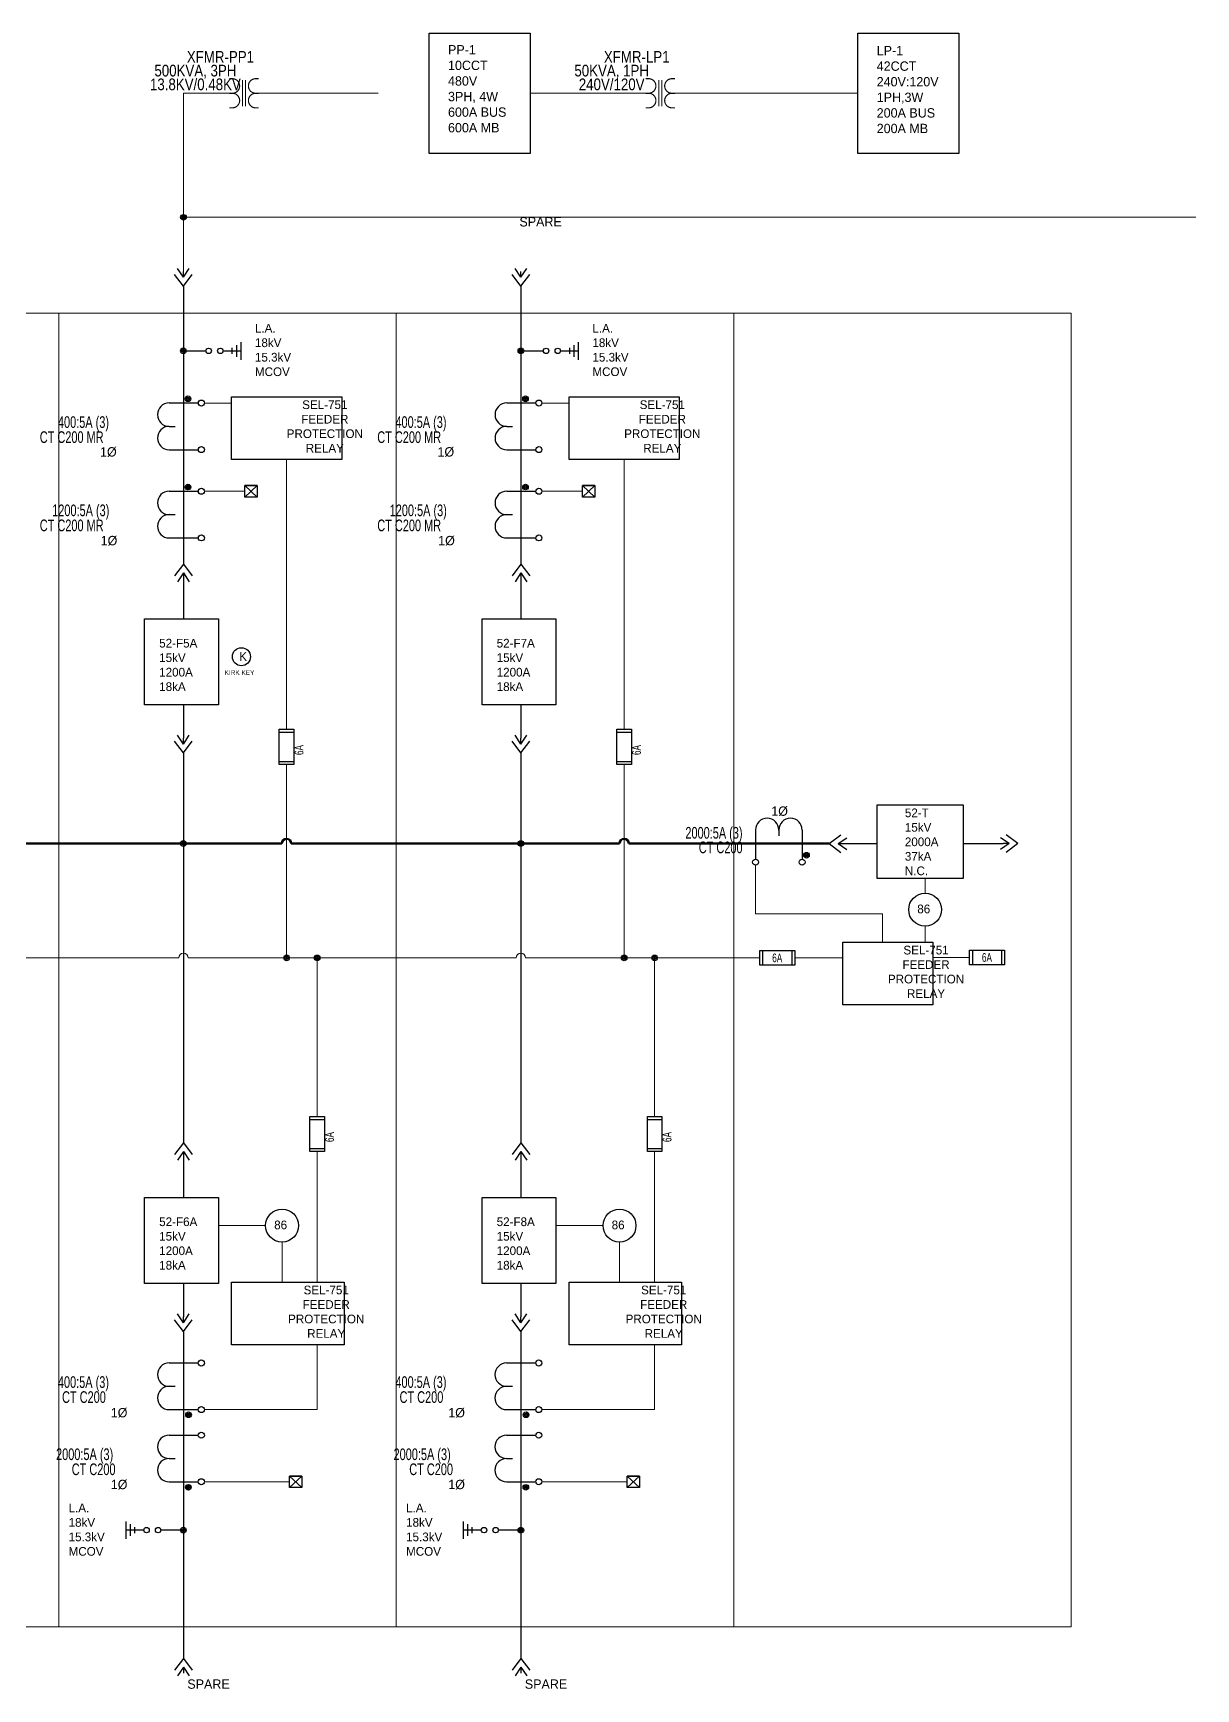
# Model space of a CAD drawing. Header units: metres. Extents: x 0 to 23.2, y 2.7 to 21.3.
# Drawn here: x 10.8 to 23.24, y 3.57 to 21.28 of the extents above; entities that cross this region are included whole.
import ezdxf
from ezdxf.enums import TextEntityAlignment as Align

# ---------------------------------------------------------------- set-up
doc = ezdxf.new("R2010")
doc.units = ezdxf.units.M
doc.header["$LTSCALE"] = 0.15
for name, color, linetype, lineweight in [('SLD_BUS', 5, 'Continuous', 50), ('SLD_CONTROL', 7, 'Continuous', 13), ('SLD_CUBICLE', 8, 'Continuous', 13), ('SLD_SYMS', 7, 'Continuous', 25), ('SLD_TEXT', 7, 'Continuous', 13), ('SLD_WIRE', 7, 'Continuous', 25)]:
    doc.layers.add(name, color=color, linetype=linetype, lineweight=lineweight)
doc.styles.add('WD', font='txt')

# ---------------------------------------------------------------- blocks, each defined once
blk = doc.blocks.new('WDDOT')
for radius in [0.03, 0.0187, 0.00929]:
    blk.add_circle((0, 0), radius)
blk = doc.blocks.new('VCN1PJ')
for p, q in [((0, 0.062), (-0.094, -0.062)), ((0, 0.062), (0.094, -0.062)), ((0, -0.031), (-0.062, -0.125)), ((0, -0.031), (0.062, -0.125)), ((0, -0.031), (0, -0.094))]:
    blk.add_line(p, q)
at = {"style": 'WD', "width": 0.7}
for tag, p in [('INST', (0.229, 0.85)), ('LOC', (-0.062, 0.68)), ('DESC1', (-0.062, 0.511)), ('DESC2', (-0.062, 0.354))]:
    blk.add_attdef(tag, text='', height=0.125, dxfattribs=at).set_placement(p, align=Align.RIGHT)
at = {"style": 'WD'}
blk.add_attdef('TAG1', text='', height=0.125, dxfattribs=at).set_placement((-0.062, 0.094), align=Align.RIGHT)
at = {"linetype": 'Continuous', "style": 'WD', "flags": 8}
blk.add_attdef('TERM02', (0.047, 0.062), '', height=0.125, dxfattribs=at)
at = {"style": 'WD'}
for tag, p, height, flags in [('WDBLKNAM', (-0.132, 0.045), 0.01, 9), ('FAMILY', (-0.132, 0.064), 0.01, 9), ('X2TERM02', (0, 0.062), 0.0125, 1), ('X2TERMDESC02', (0.026, 0.042), 0.01, 1), ('X8TERM01', (0, -0.094), 0.0125, 1), ('X8TERMDESC01', (0.013, -0.115), 0.01, 1)]:
    blk.add_attdef(tag, p, '', height=height, dxfattribs=dict(at, flags=flags))
at = {"linetype": 'Continuous', "style": 'WD', "flags": 9}
for tag, p in [('MFG', (-0.109, 0)), ('CAT', (-0.107, 0.019)), ('ASSYCODE', (-0.109, -0.014))]:
    blk.add_attdef(tag, text='', height=0.01, dxfattribs=at).set_placement(p, align=Align.CENTER)
at = {"style": 'WD'}
for tag, p in [('X4LINK', (-0.125, -0.062)), ('X1LINK', (0.125, -0.062))]:
    blk.add_attdef(tag, p, '', height=0.01, dxfattribs=at)
at = {"linetype": 'Continuous', "style": 'WD', "flags": 8}
blk.add_attdef('TERM01', text='', height=0.125, dxfattribs=at).set_placement((0.047, -0.156), align=Align.TOP_LEFT)
blk = doc.blocks.new('HGND2')
for p, q in [((0, 0.09375), (0, -0.09375)), ((0.046875, 0.0625), (0.046875, -0.0625)), ((0.09375, 0.03125), (0.09375, -0.03125))]:
    blk.add_line(p, q)
at = {"style": 'WD', "flags": 1}
blk.add_attdef('X4TERM01', (0, 0), '', height=0.01, dxfattribs=at)
blk = doc.blocks.new('VXF1CT')
for p, q in [((-0.344, 0.25), (-0.032, 0.25)), ((-0.344, 0), (-0.281, 0)), ((-0.344, -0.25), (-0.032, -0.25))]:
    blk.add_line(p, q)
for centre in [(0, 0.249), (0, -0.249)]:
    blk.add_circle(centre, 0.0322)
for centre in [(-0.344, 0.125), (-0.344, -0.125)]:
    blk.add_arc(centre, 0.125, 90, 270)
at = {"linetype": 'Continuous', "style": 'WD', "flags": 8}
for tag, p in [('TERM02', (-0.045, 0.267)), ('TERM01', (-0.055, -0.231))]:
    blk.add_attdef(tag, text='', height=0.125, dxfattribs=at).set_placement(p, align=Align.RIGHT)
at = {"style": 'WD'}
for tag, p, height, flags in [('FAMILY', (-0.196, 0.191), 0.01, 9), ('X2TERM02', (0, 0.281), 0.0125, 1), ('X1TERM02', (0.032, 0.249), 0.0125, 1), ('X8TERM01', (0, -0.283), 0.0125, 1), ('X1TERM01', (0.032, -0.251), 0.0125, 1)]:
    blk.add_attdef(tag, p, '', height=height, dxfattribs=dict(at, flags=flags))
blk.add_attdef('TYPE', text='', height=0.125, dxfattribs=at).set_placement((-0.047, -0.047), align=Align.CENTER)
at = {"linetype": 'Continuous', "style": 'WD', "flags": 9}
for tag, p in [('ASSYCODE', (-0.171, 0.119)), ('MFG', (-0.173, 0.143)), ('CAT', (-0.171, 0.162))]:
    blk.add_attdef(tag, text='', height=0.01, dxfattribs=at).set_placement(p, align=Align.CENTER)
at = {"style": 'WD'}
blk.add_attdef('TAG1', (0.281, 0.031), '', height=0.125, dxfattribs=at)
at = {"style": 'WD', "width": 0.7}
blk.add_attdef('RATING1', (0.281, -0.125), '', height=0.125, dxfattribs=at)
for tag, p in [('INST', (-0.227, -0.422)), ('LOC', (-0.201, -0.601)), ('DESC1', (-0.201, -0.757)), ('DESC2', (-0.201, -0.914))]:
    blk.add_attdef(tag, text='', height=0.125, dxfattribs=at).set_placement(p, align=Align.CENTER)
blk = doc.blocks.new('VFU1')
for p, q in [((-0.078, -0.188), (-0.078, 0.188)), ((-0.078, 0.188), (0.078, 0.188)), ((0.078, 0.188), (0.078, -0.188)), ((-0.078, 0.156), (0.078, 0.156)), ((-0.078, -0.156), (0.078, -0.156)), ((0.078, -0.188), (-0.078, -0.188))]:
    blk.add_line(p, q)
at = {"linetype": 'Continuous', "style": 'WD'}
for tag, height, flags, p in [('TERM01', 0.0625, 8, (-0.055, 0.207)), ('MFG', 0.01, 9, (-0.08, -0.088)), ('CAT', 0.01, 9, (-0.08, -0.073))]:
    blk.add_attdef(tag, text='', height=height, dxfattribs=dict(at, flags=flags)).set_placement(p, align=Align.RIGHT)
at = {"style": 'WD', "width": 0.7}
blk.add_attdef('RATING1', text='', height=0.0938, rotation=90, dxfattribs=at).set_placement((0, 0), align=Align.MIDDLE_CENTER)
at = {"color": 7, "style": 'WD', "flags": 1}
for tag, p in [('X2TERM01', (0, 0.188)), ('X8TERM02', (0, -0.188))]:
    blk.add_attdef(tag, p, '', height=0.0109, dxfattribs=at)
at = {"style": 'WD'}
for tag, p, height, width in [('INST', (0.281, 0.163), 0.0625, 0.7), ('TAG1', (0.158, -0.061), 0.109, 0.9), ('LOC', (0.281, 0.078), 0.0625, 0.7), ('DESC1', (0.281, -0.196), 0.0625, 0.7), ('DESC2', (0.281, -0.29), 0.0625, 0.7), ('DESC3', (0.281, -0.375), 0.0625, 0.7)]:
    blk.add_attdef(tag, p, '', height=height, dxfattribs=dict(at, width=width))
at = {"color": 7, "style": 'WD'}
for tag, p in [('X4LINK', (-0.125, 0)), ('X1LINK', (0.141, 0))]:
    blk.add_attdef(tag, p, '', height=0.01, dxfattribs=at)
at = {"linetype": 'Continuous', "style": 'WD', "flags": 9}
blk.add_attdef('ASSYCODE', text='', height=0.01, dxfattribs=at).set_placement((-0.098, -0.108), align=Align.CENTER)
at = {"style": 'WD', "flags": 9}
blk.add_attdef('FAMILY', text='', height=0.01, dxfattribs=at).set_placement((-0.08, -0.036), align=Align.RIGHT)
at = {"linetype": 'Continuous', "style": 'WD', "flags": 8}
blk.add_attdef('TERM02', text='', height=0.0625, dxfattribs=at).set_placement((-0.041, -0.213), align=Align.TOP_RIGHT)
blk = doc.blocks.new('HXF1T1_1-')
for points in [[(-0.156, 0, 0.0125, 0.0125, 0), (-0.126, 0, 0.0125, 0.0125, 1.005682), (-0.125, 0.156, 0, 0, 0)], [(0.156, 0, 0.0125, 0.0125, 0), (0.124, 0, 0.0125, 0.0125, 0.994377), (0.125, -0.156, 0, 0, 0)]]:
    blk.add_lwpolyline(points, format="xyseb")
at = {"const_width": 0.0125}
for points in [[(-0.156, 0.156), (-0.125, 0.156)], [(-0.016, -0.141), (-0.016, 0.141)], [(0.016, -0.141), (0.016, 0.141)], [(0.156, 0.156), (0.125, 0.156)], [(-0.156, -0.156), (-0.125, -0.156)], [(0.156, -0.156), (0.125, -0.156)]]:
    blk.add_lwpolyline(points, dxfattribs=at)
for points in [[(-0.125, -0.156, 1.000009), (-0.125, 0)], [(0.125, 0.156, 1.000009), (0.125, 0)]]:
    blk.add_lwpolyline(points, format="xyb", dxfattribs=at)
at = {"style": 'WD', "width": 0.85}
for tag, p in [('INST', (-0.012, 0.592)), ('LOC', (-0.012, 0.42)), ('TAG1', (-0.01, 0.25)), ('RATING1', (-0.01, -0.344)), ('RATING2', (-0.01, -0.516)), ('DESC1', (-0.01, -0.687)), ('DESC2', (-0.01, -0.859)), ('DESC3', (-0.01, -1.031))]:
    blk.add_attdef(tag, text='', height=0.125, dxfattribs=at).set_placement(p, align=Align.CENTER)
at = {"style": 'WD', "flags": 9}
blk.add_attdef('WDTYPE', text='', height=0.01, dxfattribs=at).set_placement((-0.221, 0.075), align=Align.RIGHT)
at = {"color": 7, "style": 'WD', "flags": 1}
for tag, p in [('X4TERM01', (-0.156, 0)), ('X1TERM02', (0.156, 0))]:
    blk.add_attdef(tag, p, '', height=0.0125, dxfattribs=at)
at = {"style": 'WD'}
for tag, p in [('X2LINK', (0, 0.156)), ('X8LINK', (0, -0.172))]:
    blk.add_attdef(tag, p, '', height=0.01, dxfattribs=at)
at = {"linetype": 'Continuous', "style": 'WD', "flags": 9}
for tag, p in [('ASSYCODE', (0.219, 0.062)), ('MFG', (0.228, 0.089)), ('CAT', (0.23, 0.108))]:
    blk.add_attdef(tag, text='', height=0.01, dxfattribs=at).set_placement(p, align=Align.CENTER)
at = {"style": 'WD', "flags": 9}
for tag, p in [('FAMILY', (0.206, 0.131)), ('CONTACT', (0.206, 0.04))]:
    blk.add_attdef(tag, p, '', height=0.01, dxfattribs=at)
at = {"linetype": 'Continuous', "style": 'WD', "flags": 8}
blk.add_attdef('TERM01', text='', height=0.125, dxfattribs=at).set_placement((-0.229, -0.031), align=Align.TOP_RIGHT)
blk.add_attdef('TERM02', text='', height=0.125, dxfattribs=at).set_placement((0.208, -0.031), align=Align.TOP_LEFT)
blk = doc.blocks.new('HXF1CT')
for p, q in [((-0.25, 0.344), (-0.25, 0.032)), ((0, 0.344), (0, 0.281)), ((0.25, 0.344), (0.25, 0.032))]:
    blk.add_line(p, q)
for centre in [(-0.249, 0), (0.249, 0)]:
    blk.add_circle(centre, 0.0322)
for centre in [(-0.125, 0.344), (0.125, 0.344)]:
    blk.add_arc(centre, 0.125, 0, 180)
at = {"style": 'WD', "width": 0.7}
for tag, p in [('INST', (-0.388, 0.577)), ('LOC', (-0.388, 0.408)), ('DESC1', (-0.388, 0.252)), ('DESC2', (-0.388, 0.095))]:
    blk.add_attdef(tag, text='', height=0.125, dxfattribs=at).set_placement(p, align=Align.RIGHT)
at = {"style": 'WD'}
blk.add_attdef('TYPE', text='', height=0.125, dxfattribs=at).set_placement((0, 0.125), align=Align.CENTER)
for tag, p, height, flags in [('FAMILY', (0.304, 0.191), 0.01, 9), ('X4TERM01', (-0.281, 0), 0.0125, 1), ('X1TERM02', (0.281, 0), 0.0125, 1), ('X8TERM01', (-0.249, -0.032), 0.0125, 1), ('X8TERM02', (0.249, -0.032), 0.0125, 1)]:
    blk.add_attdef(tag, p, '', height=height, dxfattribs=dict(at, flags=flags))
blk.add_attdef('TAG1', (0.368, 0.188), '', height=0.125, dxfattribs=at)
at = {"linetype": 'Continuous', "style": 'WD', "flags": 9}
for tag, p in [('ASSYCODE', (0.328, 0.125)), ('MFG', (0.327, 0.143)), ('CAT', (0.329, 0.162))]:
    blk.add_attdef(tag, text='', height=0.01, dxfattribs=at).set_placement(p, align=Align.CENTER)
at = {"style": 'WD', "width": 0.7}
blk.add_attdef('RATING1', (0.368, 0.031), '', height=0.125, dxfattribs=at)
at = {"linetype": 'Continuous', "style": 'WD', "flags": 8}
for tag, p in [('TERM01', (-0.188, -0.031)), ('TERM02', (0.328, -0.031))]:
    blk.add_attdef(tag, text='', height=0.125, dxfattribs=at).set_placement(p, align=Align.TOP_LEFT)
blk = doc.blocks.new('HFU1')
for p, q in [((-0.188, -0.078), (-0.188, 0.078)), ((-0.188, 0.078), (0.188, 0.078)), ((-0.156, 0.078), (-0.156, -0.078)), ((0.156, 0.078), (0.156, -0.078)), ((0.188, 0.078), (0.188, -0.078)), ((0.188, -0.078), (-0.188, -0.078))]:
    blk.add_line(p, q)
at = {"style": 'WD', "width": 0.7}
for tag, p in [('INST', (0, 0.366)), ('LOC', (0, 0.281)), ('DESC1', (0.008, -0.228)), ('DESC2', (0.008, -0.322)), ('DESC3', (0.008, -0.406))]:
    blk.add_attdef(tag, text='', height=0.0625, dxfattribs=at).set_placement(p, align=Align.CENTER)
at = {"style": 'WD'}
blk.add_attdef('TAG1', text='', height=0.109, dxfattribs=at).set_placement((0, 0.125), align=Align.CENTER)
at = {"linetype": 'Continuous', "style": 'WD', "flags": 9}
for tag, p in [('ASSYCODE', (0.157, 0.251)), ('MFG', (0.156, 0.083)), ('CAT', (0.156, 0.102))]:
    blk.add_attdef(tag, text='', height=0.01, dxfattribs=at).set_placement(p, align=Align.CENTER)
at = {"style": 'WD'}
for tag, p, height, flags in [('X4TERM01', (-0.188, 0), 0.0109, 1), ('FAMILY', (0.129, 0.108), 0.01, 9), ('X1TERM02', (0.188, 0), 0.0109, 1)]:
    blk.add_attdef(tag, p, '', height=height, dxfattribs=dict(at, flags=flags))
at = {"style": 'WD', "width": 0.7}
blk.add_attdef('RATING1', text='', height=0.0938, dxfattribs=at).set_placement((0, 0), align=Align.MIDDLE_CENTER)
at = {"style": 'WD'}
for tag, p in [('X2LINK', (0, 0.109)), ('X8LINK', (0, -0.109))]:
    blk.add_attdef(tag, p, '', height=0.01, dxfattribs=at)
at = {"linetype": 'Continuous', "style": 'WD', "flags": 8}
blk.add_attdef('TERM01', text='', height=0.0625, dxfattribs=at).set_placement((-0.25, -0.016), align=Align.TOP_RIGHT)
blk.add_attdef('TERM02', text='', height=0.0625, dxfattribs=at).set_placement((0.25, -0.016), align=Align.TOP_LEFT)

msp = doc.modelspace()

# ---------------------------------------------------------------- linework, layer by layer
at = {"layer": 'SLD_BUS'}
for p, q in [((9.951, 12.609), (13.461, 12.609)), ((13.561, 12.609), (17.071, 12.609)), ((17.171, 12.609), (19.316, 12.609))]:
    msp.add_line(p, q, dxfattribs=at)
for centre in [(13.511, 12.609), (17.121, 12.609)]:
    msp.add_arc(centre, 0.05, 0, 180, dxfattribs=at)
at = {"layer": 'SLD_CONTROL'}
for p, q in [((12.4074, 18.68), (12.4074, 20.6361)), ((12.4074, 20.6361), (12.8992, 20.6361)), ((13.2117, 20.6351), (14.4916, 20.6351)), ((16.1148, 20.6351), (17.3519, 20.6351)), ((17.6644, 20.6351), (19.1654, 20.6351)), ((18.119, 20.635), (19.62, 20.635)), ((12.407, 19.3084), (23.237, 19.3084)), ((12.631, 17.321), (12.922, 17.321)), ((16.241, 17.321), (16.532, 17.321)), ((13.511, 13.83), (13.511, 16.716)), ((17.121, 13.83), (17.121, 16.716)), ((12.631, 16.377), (13.065, 16.377)), ((16.241, 16.377), (16.675, 16.377)), ((13.511, 11.386), (13.511, 13.455)), ((17.121, 11.386), (17.121, 13.455)), ((18.527, 11.856), (18.527, 12.377)), ((20.341, 12.078), (20.341, 12.234)), ((19.885, 11.856), (18.527, 11.856)), ((19.885, 11.555), (19.885, 11.856)), ((20.341, 11.726), (20.341, 11.555)), ((8.847, 11.386), (12.357, 11.386)), ((12.457, 11.386), (15.967, 11.386)), ((13.8376, 9.6906), (13.8376, 11.386)), ((16.067, 11.386), (18.571, 11.386)), ((17.4476, 9.6906), (17.4476, 11.386)), ((18.946, 11.386), (19.462, 11.386)), ((20.814, 11.391), (20.426, 11.391)), ((13.8376, 7.9183), (13.8376, 9.3156)), ((17.4476, 7.9183), (17.4476, 9.3156)), ((12.782, 8.522), (13.286, 8.522)), ((16.392, 8.522), (16.896, 8.522)), ((13.462, 8.345), (13.462, 7.918)), ((17.072, 8.345), (17.072, 7.918)), ((13.8376, 6.5545), (13.8376, 7.2459)), ((17.4476, 6.5545), (17.4476, 7.2459)), ((12.631, 6.5545), (13.8376, 6.5545)), ((16.241, 6.5545), (17.4476, 6.5545)), ((12.6309, 5.7823), (13.5432, 5.7823)), ((16.2409, 5.7823), (17.1532, 5.7823))]:
    msp.add_line(p, q, dxfattribs=at)
for centre in [(12.407, 11.386), (16.017, 11.386)]:
    msp.add_arc(centre, 0.05, 0, 180, dxfattribs=at)
at = {"layer": 'SLD_CUBICLE'}
for points in [[(7.463, 18.281), (11.073, 18.281), (11.073, 4.231), (7.463, 4.231)], [(11.073, 18.281), (14.683, 18.281), (14.683, 4.231), (11.073, 4.231)], [(14.683, 18.281), (18.293, 18.281), (18.293, 4.231), (14.683, 4.231)], [(18.293, 18.281), (21.903, 18.281), (21.903, 4.231), (18.293, 4.231)]]:
    msp.add_lwpolyline(points, close=True, dxfattribs=at)
at = {"layer": 'SLD_SYMS'}
for p, q in [((13.1968, 16.4384), (13.0651, 16.4384)), ((13.0651, 16.3157), (13.1968, 16.4384)), ((13.0651, 16.4384), (13.1968, 16.3157)), ((16.8068, 16.4384), (16.6751, 16.4384)), ((16.6751, 16.3157), (16.8068, 16.4384)), ((16.6751, 16.4384), (16.8068, 16.3157)), ((13.6749, 5.8436), (13.5432, 5.8436)), ((13.5432, 5.7209), (13.6749, 5.8436)), ((13.5432, 5.8436), (13.6749, 5.7209)), ((17.2849, 5.8436), (17.1532, 5.8436)), ((17.1532, 5.7209), (17.2849, 5.8436)), ((17.1532, 5.8436), (17.2849, 5.7209))]:
    msp.add_line(p, q, dxfattribs=at)
for points in [[(15.0346, 21.2784), (16.1148, 21.2784), (16.1148, 19.9919), (15.0346, 19.9919)], [(19.62, 21.278), (20.701, 21.278), (20.701, 19.992), (19.62, 19.992)], [(12.922, 17.388), (14.101, 17.388), (14.101, 16.716), (12.922, 16.716)], [(16.532, 17.388), (17.711, 17.388), (17.711, 16.716), (16.532, 16.716)], [(13.0651, 16.4384), (13.1968, 16.4384), (13.1968, 16.3157), (13.0651, 16.3157)], [(16.6751, 16.4384), (16.8068, 16.4384), (16.8068, 16.3157), (16.6751, 16.3157)], [(11.992, 15.013), (12.782, 15.013), (12.782, 14.092), (11.992, 14.092)], [(15.602, 15.013), (16.392, 15.013), (16.392, 14.092), (15.602, 14.092)], [(19.8279, 13.0233), (20.7485, 13.0233), (20.7485, 12.2337), (19.8279, 12.2337)], [(19.4623, 11.5546), (20.425, 11.5546), (20.425, 10.8822), (19.4623, 10.8822)], [(11.9922, 8.8231), (12.7818, 8.8231), (12.7818, 7.9025), (11.9922, 7.9025)], [(15.6022, 8.8231), (16.3918, 8.8231), (16.3918, 7.9025), (15.6022, 7.9025)], [(12.923, 7.9183), (14.1264, 7.9183), (14.1264, 7.2459), (12.923, 7.2459)], [(16.533, 7.9183), (17.7364, 7.9183), (17.7364, 7.2459), (16.533, 7.2459)], [(13.5432, 5.8436), (13.6749, 5.8436), (13.6749, 5.7209), (13.5432, 5.7209)], [(17.1532, 5.8436), (17.2849, 5.8436), (17.2849, 5.7209), (17.1532, 5.7209)]]:
    msp.add_lwpolyline(points, close=True, dxfattribs=at)
for centre, radius in [((12.677, 17.879), 0.029), ((12.802, 17.879), 0.029), ((16.287, 17.879), 0.029), ((16.412, 17.879), 0.029), ((13.0274, 14.6078), 0.0966), ((20.341, 11.902), 0.176), ((13.462, 8.522), 0.176), ((17.072, 8.522), 0.176), ((12.0123, 5.2651), 0.0289), ((12.1367, 5.2652), 0.0289), ((15.6223, 5.2651), 0.0289), ((15.7467, 5.2652), 0.0289)]:
    msp.add_circle(centre, radius, dxfattribs=at)
at = {"layer": 'SLD_WIRE'}
for p, q in [((12.407, 18.572), (12.407, 15.598)), ((16.017, 18.572), (16.017, 15.598)), ((12.407, 17.879), (12.648, 17.879)), ((12.831, 17.879), (13.024, 17.879)), ((16.017, 17.879), (16.258, 17.879)), ((16.441, 17.879), (16.634, 17.879)), ((12.407, 15.442), (12.407, 15.013)), ((16.017, 15.442), (16.017, 15.013)), ((12.407, 14.092), (12.407, 13.736)), ((16.017, 14.092), (16.017, 13.736)), ((12.407, 13.58), (12.407, 12.609)), ((16.017, 13.58), (16.017, 12.609)), ((12.407, 12.609), (12.407, 9.408)), ((16.017, 12.609), (16.017, 9.408)), ((19.472, 12.609), (19.828, 12.609)), ((20.748, 12.609), (21.177, 12.609)), ((12.407, 9.252), (12.407, 8.8231)), ((16.017, 9.252), (16.017, 8.8231)), ((12.407, 7.9025), (12.407, 7.547)), ((16.017, 7.9025), (16.017, 7.547)), ((12.407, 7.391), (12.407, 3.893)), ((16.017, 7.391), (16.017, 3.893)), ((11.9835, 5.2651), (11.7901, 5.2651)), ((12.407, 5.2652), (12.1655, 5.2652)), ((15.5935, 5.2651), (15.4001, 5.2651)), ((16.017, 5.2652), (15.7755, 5.2652))]:
    msp.add_line(p, q, dxfattribs=at)

# ---------------------------------------------------------------- block references
at = {"layer": 'SLD_SYMS'}
ref = msp.add_blockref('HXF1T1_1-', (13.0554, 20.6351), dxfattribs=at)
ref.add_attrib('DESC2', '500KVA, 3PH', dxfattribs={"layer": '0', "height": 0.125, "style": 'WD', "width": 0.85}).set_placement((12.5352, 20.8149), align=Align.CENTER)
ref.add_attrib('DESC1', 'XFMR-PP1', dxfattribs={"layer": '0', "height": 0.125, "style": 'WD', "width": 0.85}).set_placement((12.8031, 20.9619), align=Align.CENTER)
ref.add_attrib('DESC3', '13.8KV/0.48KV', dxfattribs={"layer": '0', "height": 0.125, "style": 'WD', "width": 0.85}).set_placement((12.5352, 20.6679), align=Align.CENTER)
ref = msp.add_blockref('HXF1T1_1-', (17.5081, 20.6351), dxfattribs=at)
ref.add_attrib('DESC2', '50KVA, 1PH', dxfattribs={"layer": '0', "height": 0.125, "style": 'WD', "width": 0.85}).set_placement((16.9879, 20.8149), align=Align.CENTER)
ref.add_attrib('DESC1', 'XFMR-LP1', dxfattribs={"layer": '0', "height": 0.125, "style": 'WD', "width": 0.85}).set_placement((17.2558, 20.9619), align=Align.CENTER)
ref.add_attrib('DESC3', '240V/120V', dxfattribs={"layer": '0', "height": 0.125, "style": 'WD', "width": 0.85}).set_placement((16.9879, 20.6679), align=Align.CENTER)
for name, p in [('WDDOT', (12.4074, 19.3084)), ('WDDOT', (12.407, 17.879)), ('WDDOT', (16.017, 17.879)), ('WDDOT', (12.456, 17.367)), ('WDDOT', (16.066, 17.367)), ('WDDOT', (12.456, 16.423)), ('WDDOT', (16.066, 16.423)), ('VCN1PJ', (12.407, 15.535)), ('VCN1PJ', (16.017, 15.535)), ('WDDOT', (12.407, 12.609)), ('WDDOT', (16.017, 12.609)), ('WDDOT', (19.072, 12.484)), ('WDDOT', (13.511, 11.386)), ('WDDOT', (13.8376, 11.386)), ('WDDOT', (17.121, 11.386)), ('WDDOT', (17.4476, 11.386)), ('VCN1PJ', (12.407, 9.346)), ('VCN1PJ', (16.017, 9.346)), ('WDDOT', (12.462, 6.4985)), ('WDDOT', (16.072, 6.4985)), ('WDDOT', (12.46, 5.7233)), ('WDDOT', (16.07, 5.7233)), ('HGND2', (11.7901, 5.2651)), ('HGND2', (15.4001, 5.2651)), ('WDDOT', (12.407, 5.2652)), ('WDDOT', (16.017, 5.2652)), ('VCN1PJ', (12.407, 3.83)), ('VCN1PJ', (16.017, 3.83))]:
    msp.add_blockref(name, p, dxfattribs=at)
for name, p, rotation in [('VCN1PJ', (12.407, 18.635), 180), ('VCN1PJ', (16.017, 18.635), 180), ('HGND2', (13.024, 17.879), 180), ('HGND2', (16.634, 17.879), 180), ('VCN1PJ', (12.407, 13.643), 180), ('VCN1PJ', (16.017, 13.643), 180), ('VCN1PJ', (19.378, 12.609), 90), ('VCN1PJ', (21.271, 12.609), 270), ('VCN1PJ', (12.407, 7.453), 180), ('VCN1PJ', (16.017, 7.453), 180)]:
    msp.add_blockref(name, p, dxfattribs=dict(at, rotation=rotation))
ref = msp.add_blockref('VXF1CT', (12.599, 17.072), dxfattribs=at)
ref.add_attrib('DESC1', '400:5A (3)', dxfattribs={"layer": '0', "height": 0.125, "style": 'WD', "width": 0.7}).set_placement((11.338, 17.055), align=Align.CENTER)
ref.add_attrib('DESC2', 'CT C200 MR', dxfattribs={"layer": '0', "height": 0.125, "style": 'WD', "width": 0.7}).set_placement((11.212, 16.894), align=Align.CENTER)
ref = msp.add_blockref('VXF1CT', (16.209, 17.072), dxfattribs=at)
ref.add_attrib('DESC1', '400:5A (3)', dxfattribs={"layer": '0', "height": 0.125, "style": 'WD', "width": 0.7}).set_placement((14.948, 17.055), align=Align.CENTER)
ref.add_attrib('DESC2', 'CT C200 MR', dxfattribs={"layer": '0', "height": 0.125, "style": 'WD', "width": 0.7}).set_placement((14.822, 16.894), align=Align.CENTER)
ref = msp.add_blockref('VXF1CT', (12.599, 16.128), dxfattribs=at)
ref.add_attrib('DESC1', '1200:5A (3)', dxfattribs={"layer": '0', "height": 0.125, "style": 'WD', "width": 0.7}).set_placement((11.309, 16.111), align=Align.CENTER)
ref.add_attrib('DESC2', 'CT C200 MR', dxfattribs={"layer": '0', "height": 0.125, "style": 'WD', "width": 0.7}).set_placement((11.212, 15.95), align=Align.CENTER)
ref = msp.add_blockref('VXF1CT', (16.209, 16.128), dxfattribs=at)
ref.add_attrib('DESC1', '1200:5A (3)', dxfattribs={"layer": '0', "height": 0.125, "style": 'WD', "width": 0.7}).set_placement((14.919, 16.111), align=Align.CENTER)
ref.add_attrib('DESC2', 'CT C200 MR', dxfattribs={"layer": '0', "height": 0.125, "style": 'WD', "width": 0.7}).set_placement((14.822, 15.95), align=Align.CENTER)
ref = msp.add_blockref('VFU1', (13.511, 13.643), dxfattribs=at)
ref.add_attrib('RATING1', '6A', dxfattribs={"layer": '0', "height": 0.09375, "rotation": 90, "style": 'WD', "width": 0.7}).set_placement((13.6433, 13.6098), align=Align.MIDDLE_CENTER)
ref = msp.add_blockref('VFU1', (17.121, 13.643), dxfattribs=at)
ref.add_attrib('RATING1', '6A', dxfattribs={"layer": '0', "height": 0.09375, "rotation": 90, "style": 'WD', "width": 0.7}).set_placement((17.2533, 13.6098), align=Align.MIDDLE_CENTER)
ref = msp.add_blockref('HXF1CT', (18.776, 12.41), dxfattribs=at)
ref.add_attrib('DESC1', '2000:5A (3)', dxfattribs={"layer": '0', "height": 0.125, "style": 'WD', "width": 0.7}).set_placement((18.388, 12.6616), align=Align.RIGHT)
ref.add_attrib('DESC2', 'CT C200', dxfattribs={"layer": '0', "height": 0.125, "style": 'WD', "width": 0.7}).set_placement((18.388, 12.5054), align=Align.RIGHT)
ref = msp.add_blockref('HFU1', (18.759, 11.386), dxfattribs=at)
ref.add_attrib('RATING1', '6A', dxfattribs={"layer": '0', "height": 0.09375, "style": 'WD', "width": 0.7}).set_placement((18.759, 11.386), align=Align.MIDDLE_CENTER)
ref = msp.add_blockref('HFU1', (21.002, 11.391), dxfattribs=at)
ref.add_attrib('RATING1', '6A', dxfattribs={"layer": '0', "height": 0.09375, "style": 'WD', "width": 0.7}).set_placement((21.002, 11.391), align=Align.MIDDLE_CENTER)
ref = msp.add_blockref('VFU1', (13.838, 9.503), dxfattribs=at)
ref.add_attrib('RATING1', '6A', dxfattribs={"layer": '0', "height": 0.09375, "rotation": 90, "style": 'WD', "width": 0.7}).set_placement((13.9703, 9.4698), align=Align.MIDDLE_CENTER)
ref = msp.add_blockref('VFU1', (17.448, 9.503), dxfattribs=at)
ref.add_attrib('RATING1', '6A', dxfattribs={"layer": '0', "height": 0.09375, "rotation": 90, "style": 'WD', "width": 0.7}).set_placement((17.5803, 9.4698), align=Align.MIDDLE_CENTER)
ref = msp.add_blockref('VXF1CT', (12.5987, 6.8035), dxfattribs=at)
ref.add_attrib('DESC1', '400:5A (3)', dxfattribs={"layer": '0', "height": 0.125, "style": 'WD', "width": 0.7}).set_placement((11.3376, 6.7861), align=Align.CENTER)
ref.add_attrib('DESC2', 'CT C200', dxfattribs={"layer": '0', "height": 0.125, "style": 'WD', "width": 0.7}).set_placement((11.3432, 6.6254), align=Align.CENTER)
ref = msp.add_blockref('VXF1CT', (16.2087, 6.8035), dxfattribs=at)
ref.add_attrib('DESC1', '400:5A (3)', dxfattribs={"layer": '0', "height": 0.125, "style": 'WD', "width": 0.7}).set_placement((14.9476, 6.7861), align=Align.CENTER)
ref.add_attrib('DESC2', 'CT C200', dxfattribs={"layer": '0', "height": 0.125, "style": 'WD', "width": 0.7}).set_placement((14.9532, 6.6254), align=Align.CENTER)
ref = msp.add_blockref('VXF1CT', (12.5987, 6.0313), dxfattribs=at)
ref.add_attrib('DESC1', '2000:5A (3)', dxfattribs={"layer": '0', "height": 0.125, "style": 'WD', "width": 0.7}).set_placement((11.3505, 6.0139), align=Align.CENTER)
ref.add_attrib('DESC2', 'CT C200', dxfattribs={"layer": '0', "height": 0.125, "style": 'WD', "width": 0.7}).set_placement((11.4467, 5.8532), align=Align.CENTER)
ref = msp.add_blockref('VXF1CT', (16.2087, 6.0313), dxfattribs=at)
ref.add_attrib('DESC1', '2000:5A (3)', dxfattribs={"layer": '0', "height": 0.125, "style": 'WD', "width": 0.7}).set_placement((14.9605, 6.0139), align=Align.CENTER)
ref.add_attrib('DESC2', 'CT C200', dxfattribs={"layer": '0', "height": 0.125, "style": 'WD', "width": 0.7}).set_placement((15.0567, 5.8532), align=Align.CENTER)

# ---------------------------------------------------------------- texts
at = {"layer": 'SLD_TEXT', "attachment_point": 1}
for s, insert, char_height in [('PP-1\\P10CCT\\P480V\\P3PH, 4W\\P600A BUS\\P600A MB', (15.2374, 21.1503), 0.1), ('LP-1\\P42CCT\\P240V:120V\\P1PH,3W\\P200A BUS\\P200A MB', (19.823, 21.142), 0.1), ('\\pxqc;SPARE', (16.001, 19.31), 0.1), ('L.A.\\P18kV\\P15.3kV\\PMCOV', (13.172, 18.168), 0.093), ('L.A.\\P18kV\\P15.3kV\\PMCOV', (16.782, 18.168), 0.093), ('\\pxqc;SEL-751\\PFEEDER\\PPROTECTION\\PRELAY', (13.512, 17.35), 0.093), ('\\pxqc;SEL-751\\PFEEDER\\PPROTECTION\\PRELAY', (17.122, 17.35), 0.093), ('\\pxqc;1%%C', (11.515, 16.849), 0.1), ('\\pxqc;1%%C', (15.125, 16.849), 0.1), ('\\pxqc;1%%C', (11.522, 15.9), 0.1), ('\\pxqc;1%%C', (15.132, 15.9), 0.1), ('52-F5A\\P15kV\\P1200A\\P18kA', (12.148, 14.799), 0.093), ('52-F7A\\P15kV\\P1200A\\P18kA', (15.758, 14.799), 0.093), ('\\pxqc;K', (12.9989, 14.6565), 0.093), ('\\pxqc;KIRK KEY', (12.8476, 14.4627), 0.05), ('\\pxqc;1%%C', (18.695, 13.006), 0.1), ('52-T\\P15kV\\P2000A\\P37kA\\PN.C.', (20.124, 12.984), 0.093), ('\\pxqc;86', (20.257, 11.956), 0.093), ('\\pxqc;SEL-751\\PFEEDER\\PPROTECTION\\PRELAY', (19.943, 11.516), 0.093), ('52-F6A\\P15kV\\P1200A\\P18kA', (12.148, 8.61), 0.093), ('\\pxqc;86', (13.378, 8.576), 0.093), ('52-F8A\\P15kV\\P1200A\\P18kA', (15.758, 8.61), 0.093), ('\\pxqc;86', (16.988, 8.576), 0.093), ('\\pxqc;SEL-751\\PFEEDER\\PPROTECTION\\PRELAY', (13.527, 7.88), 0.093), ('\\pxqc;SEL-751\\PFEEDER\\PPROTECTION\\PRELAY', (17.137, 7.88), 0.093), ('\\pxqc;1%%C', (11.63, 6.571), 0.1), ('\\pxqc;1%%C', (15.24, 6.571), 0.1), ('\\pxqc;1%%C', (11.63, 5.803), 0.1), ('\\pxqc;1%%C', (15.24, 5.803), 0.1), ('L.A.\\P18kV\\P15.3kV\\PMCOV', (11.179, 5.549), 0.093), ('L.A.\\P18kV\\P15.3kV\\PMCOV', (14.789, 5.549), 0.093), ('\\pxqc;SPARE', (12.449, 3.668), 0.1), ('\\pxqc;SPARE', (16.059, 3.668), 0.1)]:
    msp.add_mtext(s, dxfattribs=dict(at, insert=insert, char_height=char_height))

doc.saveas('drawing.dxf')
